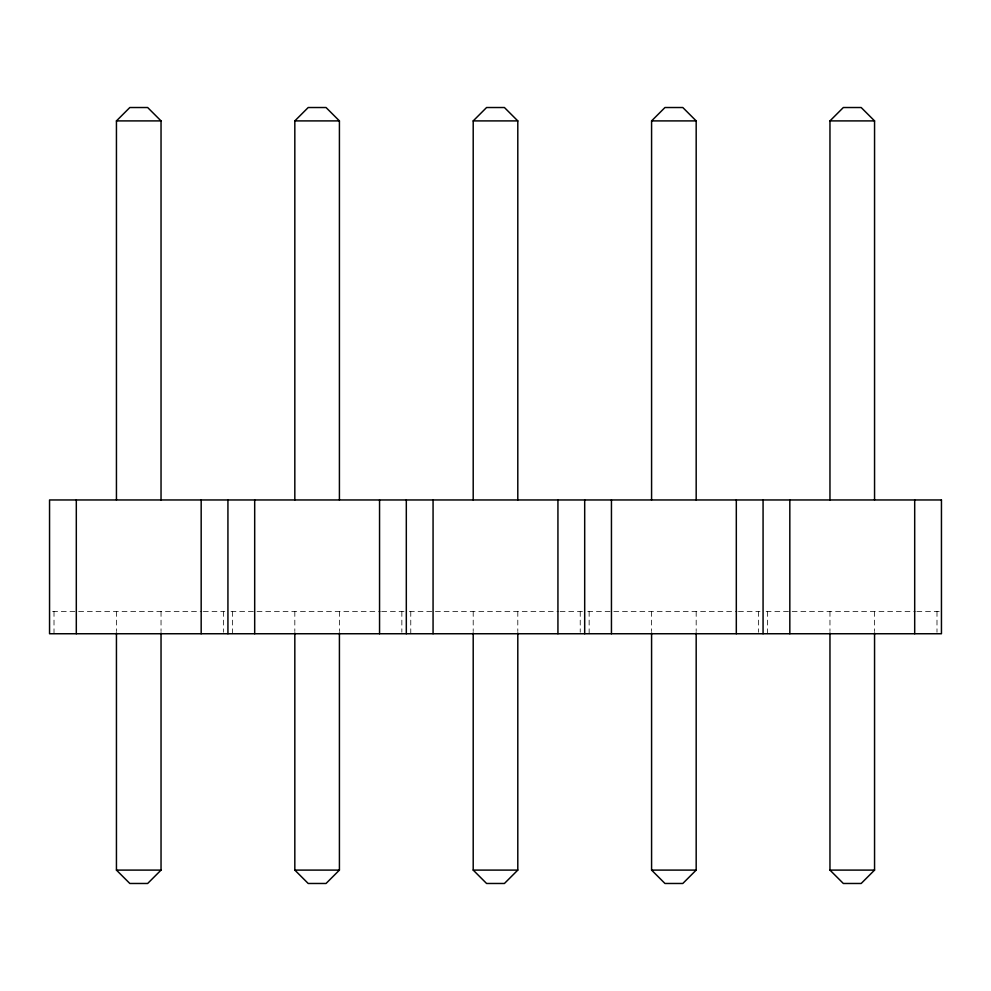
<?xml version="1.0" encoding="UTF-8"?>
<svg xmlns="http://www.w3.org/2000/svg" width="991" height="991" viewBox="0 0 991 991"><rect width="100%" height="100%" fill="white"/><g stroke="black" fill="none" stroke-linecap="round" stroke-linejoin="round"><path stroke-width="0.74" stroke-dasharray="4.96 3.72" d="M52.622 611.447L77.224 611.447M78.661 611.447L201.904 611.447M203.328 611.447L224.858 611.447M231.002 611.447L255.604 611.447M257.041 611.447L380.284 611.447M381.708 611.447L406.31 611.447M409.382 611.447L433.984 611.447M435.421 611.447L558.664 611.447M560.088 611.447L584.69 611.447M587.762 611.447L612.364 611.447M613.801 611.447L737.044 611.447M738.468 611.447L759.998 611.447M766.142 611.447L790.744 611.447M792.181 611.447L915.424 611.447M916.848 611.447L941.45 611.447M936.99 611.447L936.99 632.258M874.558 611.447L874.558 631.465M829.962 611.447L829.962 631.465M767.529 611.447L767.529 633.745M758.611 611.447L758.611 632.258M696.178 611.447L696.178 631.465M651.582 611.447L651.582 631.465M589.149 611.447L589.149 633.745M580.231 611.447L580.231 632.258M517.798 611.447L517.798 631.465M473.202 611.447L473.202 631.465M410.77 611.447L410.77 633.745M401.85 611.447L401.85 632.258M339.418 611.447L339.418 631.465M294.822 611.447L294.822 631.465M232.389 611.447L232.389 633.745M223.471 611.447L223.471 632.258M161.037 611.447L161.037 631.465M116.442 611.447L116.442 631.465M54.01 611.447L54.01 633.745"/><path stroke-width="1.49" d="M116.442 499.96L116.442 120.902L129.821 107.523L147.659 107.523L161.037 120.902L161.037 499.96M294.822 499.96L294.822 120.902L308.201 107.523L326.039 107.523L339.418 120.902L339.418 499.96M473.202 499.96L473.202 120.902L486.581 107.523L504.419 107.523L517.798 120.902L517.798 499.96M651.582 499.96L651.582 120.902L664.961 107.523L682.799 107.523L696.178 120.902L696.178 499.96M829.962 499.96L829.962 120.902L843.341 107.523L861.179 107.523L874.558 120.902L874.558 499.96M161.037 633.001L161.037 870.098L147.659 883.477L129.821 883.477L116.442 870.098L116.442 633.001M339.418 633.001L339.418 870.098L326.039 883.477L308.201 883.477L294.822 870.098L294.822 633.001M517.798 633.001L517.798 870.098L504.419 883.477L486.581 883.477L473.202 870.098L473.202 633.001M696.178 633.001L696.178 870.098L682.799 883.477L664.961 883.477L651.582 870.098L651.582 633.001M874.558 633.001L874.558 870.098L861.179 883.477L843.341 883.477L829.962 870.098L829.962 633.001M116.442 120.902L161.037 120.902M294.822 120.902L339.418 120.902M473.202 120.902L517.798 120.902M651.582 120.902L696.178 120.902M829.962 120.902L874.558 120.902M116.442 870.098L161.037 870.098M294.822 870.098L339.418 870.098M473.202 870.098L517.798 870.098M651.582 870.098L696.178 870.098M829.962 870.098L874.558 870.098M914.693 499.96L914.693 633.745M789.827 499.96L789.827 633.745M763.07 499.96L763.07 633.745M736.313 499.96L736.313 633.745M611.447 499.96L611.447 633.745M584.69 499.96L584.69 633.745M557.933 499.96L557.933 633.745M433.067 499.96L433.067 633.745M406.31 499.96L406.31 633.745M379.553 499.96L379.553 633.745M254.687 499.96L254.687 633.745M227.93 499.96L227.93 633.745M201.173 499.96L201.173 633.745M76.307 499.96L76.307 633.745M941.45 499.96L49.55 499.96L49.55 633.745L941.45 633.745L941.45 499.96"/></g></svg>
